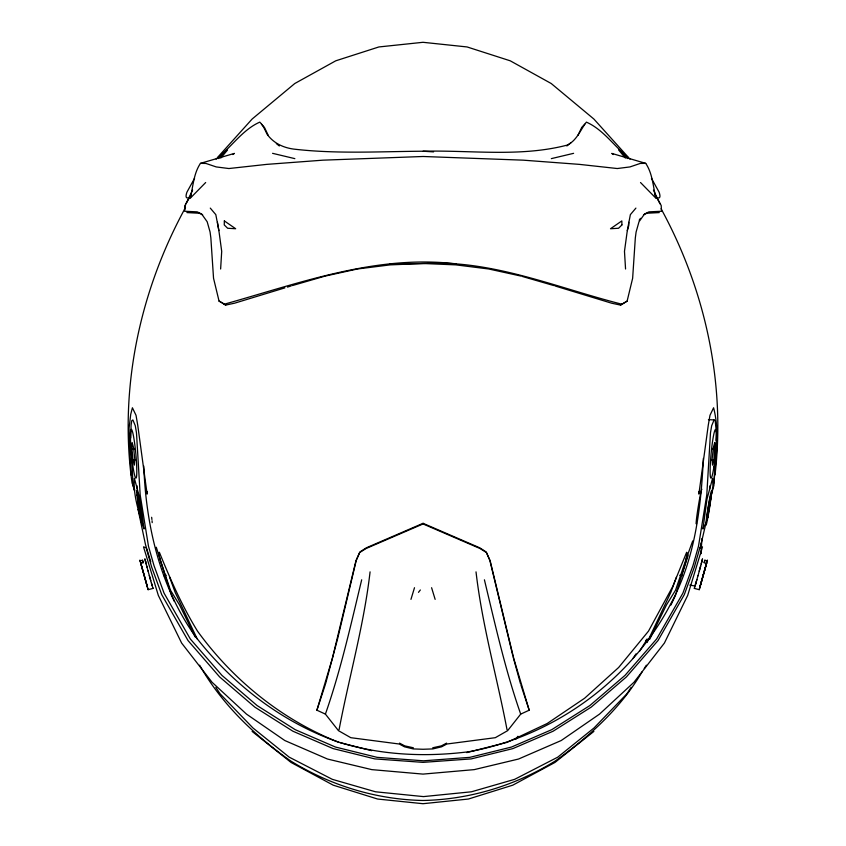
<?xml version="1.0" encoding="UTF-8"?>
<svg xmlns="http://www.w3.org/2000/svg" width="846" height="846" viewBox="0 0 846 846"><rect width="100%" height="100%" fill="white"/><g stroke="black" fill="none" stroke-linecap="round" stroke-linejoin="round"><path stroke-width="1.27" d="M698.902 491.473L698.881 494.106L708.25 425.316L709.974 415.301L713.59 407.772C719.967 432.285 715.832 458.109 713.929 483.013M210.273 208.105L215.815 214.641L218.871 230.577L221.705 251.336L220.626 269.007M131.976 449.11L132.156 442.511L133.594 447.841L134.8 459.198L134.398 465.11L133.002 459.991L131.976 449.11L134.355 448.898M712.861 489.517L713.918 485.308L715.97 444.161M716.128 440.47L716.456 433.078L715.219 420.769L714.087 419.933L708.43 419.658M701.038 546.59L701.207 542.899M701.979 538.553L700.879 553.802L700.826 553.051M715.007 474.944C725.783 383.196 705.204 289.533 661.064 208.719M713.908 459.991L714.754 442.511L713.315 447.841L712.11 459.198L712.512 465.11L713.908 459.991L711.528 459.78M709.593 489.464L710.048 485.604M370.072 571.864C363.928 625.226 349.091 676.98 339.087 729.633M635.906 208.105L630.365 214.641L627.309 230.577L624.475 251.336L625.554 269.007M709.308 507.188L712.945 486.08L712.565 478.35L706.97 499.172L702.931 529.014L704.327 524.985M649.707 639.29L666.426 605.006L675.594 590.106L685.958 559.46L687.248 553.199L686.645 552.258L672.834 586.31L648.501 631.127L618.669 667.462L584.649 698.214L547.203 723.499L507.198 742.323L466.749 752.612M700.15 547.965L706.22 521.95M707.552 515.669L708.091 513.152M702.402 577.776L700.054 586.426L707.245 560.856L704.845 560.242L704.2 562.706L706.6 563.32L699.24 589.673L694.355 588.425L694.524 587.642M701.715 561.913L701.852 561.268M699.24 589.673L706.6 563.32M707.245 560.856L707.415 560.073L702.688 576.75M361.686 579.796C350.836 624.877 340.737 670.286 325.403 714.109L338.474 730.669L350.794 737.691L399.238 744.015L404.525 746.817L413.25 748.922L423.053 749.27L432.845 748.922L441.57 746.817L446.857 744.015L495.301 737.691L507.621 730.669L520.702 714.109L529.194 710.206L513.744 658.421L490.204 560.983L486.535 552.607L479.989 548.504L423.053 523.949L366.107 548.504L359.561 552.607L355.891 560.983L332.351 658.421L316.901 710.206L325.403 714.109M554.997 285.948L611.626 303.196L620.52 305.089L627.119 301.134L632.639 278.271L635.325 237.938L636.107 232.016L639.005 221.747L644.493 214.049L648.998 211.86L661.54 211.246L661.191 205.462L654.698 194.178M701.175 563.975L702.529 558.825L701.683 561.617M695.423 584.205L695.941 582.281M701.715 562.072L699.219 571.198M700.678 565.932L697.95 575.862M325.625 683.631L337.565 638.963L356.293 560.232L360.005 551.878L366.392 547.785L422.884 523.378M698.035 575.492L695.454 584.745M704.158 562.675L704.845 560.242M696.893 579.563L694.355 588.425M627.309 230.577L628.811 225.448L628.747 222.297M410.955 599.37L414.498 587.716M681.739 574.73L687.935 554.839M687.935 555.896L675.425 595.51L670.91 605.059M695.296 585.146L695.031 585.982L689.828 585.146M325.266 684.742L316.901 710.206M710.936 495.344L712.596 490.564M685.958 559.46L692.705 540.922M676.472 577.025L670.815 592.422L647.084 642.537M700.054 547.954L701.408 544.56M185.93 203.854L192.602 190.139M185.507 207.534C141.092 288.687 120.121 382.73 130.993 474.944L132.071 483.013L134.757 490.225M577.924 135.402L581.773 127.355L584.745 124.119M232.819 154.532L234.405 153.401L200.46 163.352C193.533 173.673 193.142 186.522 190.244 198.228L205.673 182.525M191.482 194.178L184.988 205.462L184.65 211.246L197.181 211.86L201.686 214.049L207.175 221.747L210.072 232.016L210.855 237.938L213.541 278.271L219.061 301.134L225.66 305.089L234.554 303.196L284.912 287.862M639.639 651.113L647.264 639.016L645.741 640.57M642.103 671.83C620.869 708.113 589.07 736.76 555.198 761.04C515.341 785.543 469.847 799.544 423 800.485C376.153 799.544 330.659 785.543 290.802 761.04C254.519 735.449 221.694 704.073 199.635 665.189M644.229 668.509L646.365 665.189M194.559 178.347L186.924 192.179A18.147 4.315 -56 0 0 187.675 197.901M631.169 687.333L626.897 693.805L593.998 727.983L557.757 757.159L514.654 779.335L471.444 791.793L423.476 796.604L375.518 791.793L332.309 779.335L289.205 757.159L252.965 727.983L220.066 693.805L215.793 687.333M633.189 658.125L636.012 653.873M639.164 220.288L640.475 218.321M515.648 739.362L517.942 736.253M418.484 592.348L420.346 589.979M220.795 158.022L227.511 150.028L218.321 158.562M217.411 157.599L252.129 119.032L294.789 83.511L335.767 60.806L378.892 46.953L423 42.3L467.108 46.953L510.233 60.806L551.211 83.511L593.871 119.032L628.589 157.599M714.087 419.933L711.687 425.686L710.481 432.782L706.791 494.847L698.489 546.241L692.948 565.636L682.902 593.141L656.623 639.016L625.004 675.394L589.821 705.575L551.751 729.664L511.502 747.05L469.837 757.35L423.476 760.808L377.126 757.35L335.46 747.05L295.212 729.664L257.131 705.575L221.959 675.394L190.339 639.016L164.05 593.141L154.004 565.636L148.473 546.241L140.172 494.847L136.481 432.782L135.275 425.686L132.875 419.933L131.743 420.769L131.088 425.168L130.718 438.006M216.142 159.069C231.106 147.574 242.273 129.84 259.796 122.12C263.296 125.504 264.999 130.062 267.167 134.366C273.491 143.027 282.966 147.606 293.456 149.065C336.486 154.12 379.896 151.487 423.095 151.223C471 150.049 520.512 157.356 567.423 145.047C577.099 140.098 580.303 129.977 586.384 122.12C603.907 129.84 615.074 147.574 630.037 159.069M593.881 731.42L554.955 762.447L512.782 785.173L468.398 799.036L423 803.7L377.602 799.036L333.218 785.173L291.045 762.447L252.119 731.42M566.841 145.967L570.849 142.784M620.52 305.089L627.119 301.134M446.593 743.126L441.369 745.876L432.75 747.769M643.531 214.852L646.852 213.234L659.298 212.589M287.418 287.101L291.183 285.948M292.43 285.557L323.732 276.494M148.103 589.673L140.098 560.856L142.498 560.242L143.186 562.675L140.743 563.32L148.103 589.673L152.989 588.425L152.819 587.642M163.987 575.809L166.313 575.227M573.609 153.327L551.328 158.636M324.98 276.124L357.52 268.975L390.186 264.883L423.254 263.508C492.319 259.458 556.71 287.82 622.318 304.317M223.862 304.317C299.6 283.199 375.941 254.36 456.11 263.857M133.002 459.991L135.381 459.78M640.517 182.525L655.936 198.228C653.038 186.522 652.657 173.673 645.72 163.352L640.211 163.447L629.963 166.926L617.284 168.534L579.457 164.378L523.293 160.169L423.095 156.489L322.886 160.169L266.723 164.378L228.896 168.534L216.216 166.926L205.969 163.447L200.46 163.352M390.069 263.857L422.926 263.508M423.254 263.508L455.814 264.872L488.66 268.975L521.199 276.124M423.095 151.223L433.575 151.878M186.881 212.589L199.328 213.234L202.649 214.852M712.554 448.898L714.933 449.11M294.852 158.636L272.571 153.327M413.345 747.769L404.726 745.876L399.502 743.126M679.687 575.227L682.013 575.809M340.06 742.651L371.669 750.677M522.447 276.494L553.749 285.557M645.72 163.352L611.774 153.401L613.371 154.532M219.061 301.134L220.933 301.895M423.106 523.336L423.053 523.949M423.212 523.378L479.703 547.785L486.101 551.878L489.802 560.232L512.888 655.978M338.802 742.323C282.067 719.904 233.253 680.353 197.499 631.127C182.123 606.043 170.353 579.404 159.355 552.258L158.752 553.199L160.042 559.46L170.406 590.106L179.574 605.006L195.172 636.943M221.874 302.54L225.66 305.089M276.335 143.577L279.339 145.967M627.869 158.562L618.669 150.028L625.384 158.022M651.462 178.347L659.108 192.179A18.147 4.315 56 0 1 658.347 197.901M261.435 124.119L264.407 127.355L268.256 135.402M653.429 190.139L660.092 203.854M197.224 638.952L175.185 592.422L169.528 577.025M174.361 601.474L171.537 595.51L156.288 547.225M529.194 710.206L520.882 684.89M141.578 521.58C137.591 507.674 133.129 492.932 134.398 478.35L139.992 499.172L144.031 529.014L141.948 522.627M520.702 714.109C505.358 670.286 495.259 624.877 484.409 579.796M513.194 657.194L520.47 683.631M152.047 585.146L152.312 585.982M152.989 588.425L151.402 582.915M150.778 561.871L145.48 544.538L138.067 509.387M431.597 587.716L435.14 599.37M145.66 561.617L144.814 558.825L146.168 563.975M151.889 584.745L149.308 575.492M150.757 580.726L147.976 570.722M144.941 577.776L139.928 560.073L140.098 560.856M146.665 565.932L148.124 571.198M145.269 578.971L147.289 586.426M145.628 562.072L147.035 567.201M142.498 560.242L143.143 562.706M134.366 490.564L133.044 485.308L130.993 444.161M145.491 561.268L145.628 561.913M507.008 729.633C497.004 676.98 482.167 625.226 476.023 571.864M217.433 222.297L218.871 230.577M136.915 485.604L137.369 489.464M143.767 466.051C146.03 525.831 159.947 586.141 194.781 635.653C231.476 683.177 280.375 721.458 337.216 741.656C379.759 755.214 424.851 757.35 468.97 751.713C553.57 736.358 631.042 680.152 670.793 603.748C694.873 559.502 701.038 508.055 703.354 458.458M130.993 474.944L129.047 428.245L130.707 414.445L132.41 407.772L136.026 415.301L137.75 425.316L147.119 494.106L147.098 491.473M696.607 523.018A17.576 0.761 -80.8 0 1 697.876 509.028A17.576 0.761 -80.8 0 1 701.884 489.21M151.646 517.287A17.576 0.761 80.8 0 1 151.91 519.486M152.047 520.734A17.576 0.761 80.8 0 1 152.195 522.648M184.502 209.586A31.947 7.593 -56 0 1 185.496 205.155M224.349 220.912L224.253 224.93L227.627 228.261L235.664 228.737L224.349 220.912M699.864 547.785L694.323 567.19L684.277 594.696L657.998 640.57L626.378 676.948L591.195 707.129L553.115 731.219L512.877 748.604L471.211 758.904L423.011 762.362L374.82 758.904L333.144 748.604L292.906 731.219L254.826 707.129L219.643 676.948L188.034 640.57L161.745 594.696L151.698 567.19L146.157 547.785L143.513 546.844L158.329 595.404L181.636 643.066L212.05 682.257L246.482 714.109L284.816 740.536L327.487 759.031L371.796 769.627L423.011 774.101L474.225 769.627L518.535 759.031L561.205 740.536L599.539 714.109L633.971 682.257L664.396 643.066L687.692 595.404L702.508 546.844L699.864 547.785M621.926 224.93L618.563 228.261L610.516 228.737L621.831 220.912L621.926 224.93M136.967 495.079A17.576 0.761 80.8 0 0 142.012 524.478A17.576 0.761 80.8 0 0 139.759 504.459A17.576 0.761 80.8 0 0 136.967 495.079M713.908 466.802A24.407 2.178 -84.6 0 0 715.653 429.514A24.407 2.178 -84.6 0 0 710.28 465.067A24.407 2.178 -84.6 0 0 713.908 466.802M130.464 435.827A24.407 2.178 84.6 0 0 135.138 476.943A24.407 2.178 84.6 0 0 135.286 448.592A24.407 2.178 84.6 0 0 130.464 435.827M707.933 517.139A17.576 0.761 -80.8 0 0 711.602 490.669A17.576 0.761 -80.8 0 0 706.759 516.208A17.576 0.761 -80.8 0 0 707.933 517.139M708.176 514.474A12.447 0.539 -80.8 0 0 710.777 495.724A12.447 0.539 -80.8 0 0 707.341 513.818A12.447 0.539 -80.8 0 0 708.176 514.474M137.729 498.844A12.447 0.539 80.8 0 0 141.303 519.677A12.447 0.539 80.8 0 0 139.706 505.506A12.447 0.539 80.8 0 0 137.729 498.844"/></g></svg>
